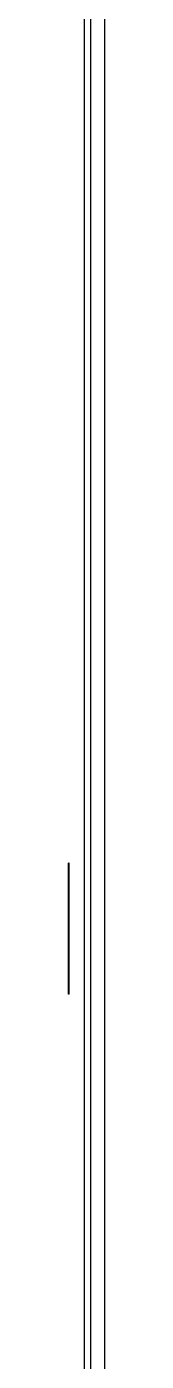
# Model space of a CAD drawing. Header units: millimetres. Extents: x -1319 to 3519, y -1539 to 2345.
# Drawn here: x 1488.1 to 1492.8, y 71.7 to 244.9 of the extents above; entities that cross this region are included whole.
import ezdxf

# ---------------------------------------------------------------- set-up
doc = ezdxf.new("R2010")
doc.units = ezdxf.units.MM
doc.header["$LTSCALE"] = 65.395
doc.layers.get('0').update_dxf_attribs({"linetype": 'CONTINUOUS'})

msp = doc.modelspace()

# ---------------------------------------------------------------- linework, layer by layer
at = {"linetype": 'Continuous'}
for p, q in [((1490.99, -159.33), (1490.99, 960.87)), ((1492.79, 948.22), (1492.79, -159.33)), ((1490.19, 67.67), (1490.19, 326.35)), ((1488.09, 119.37), (1488.09, 136.37)), ((1488.19, 136.37), (1488.09, 136.37)), ((1488.19, 119.37), (1488.19, 136.37)), ((1488.19, 119.37), (1488.09, 119.37))]:
    msp.add_line(p, q, dxfattribs=at)

doc.saveas('drawing.dxf')
